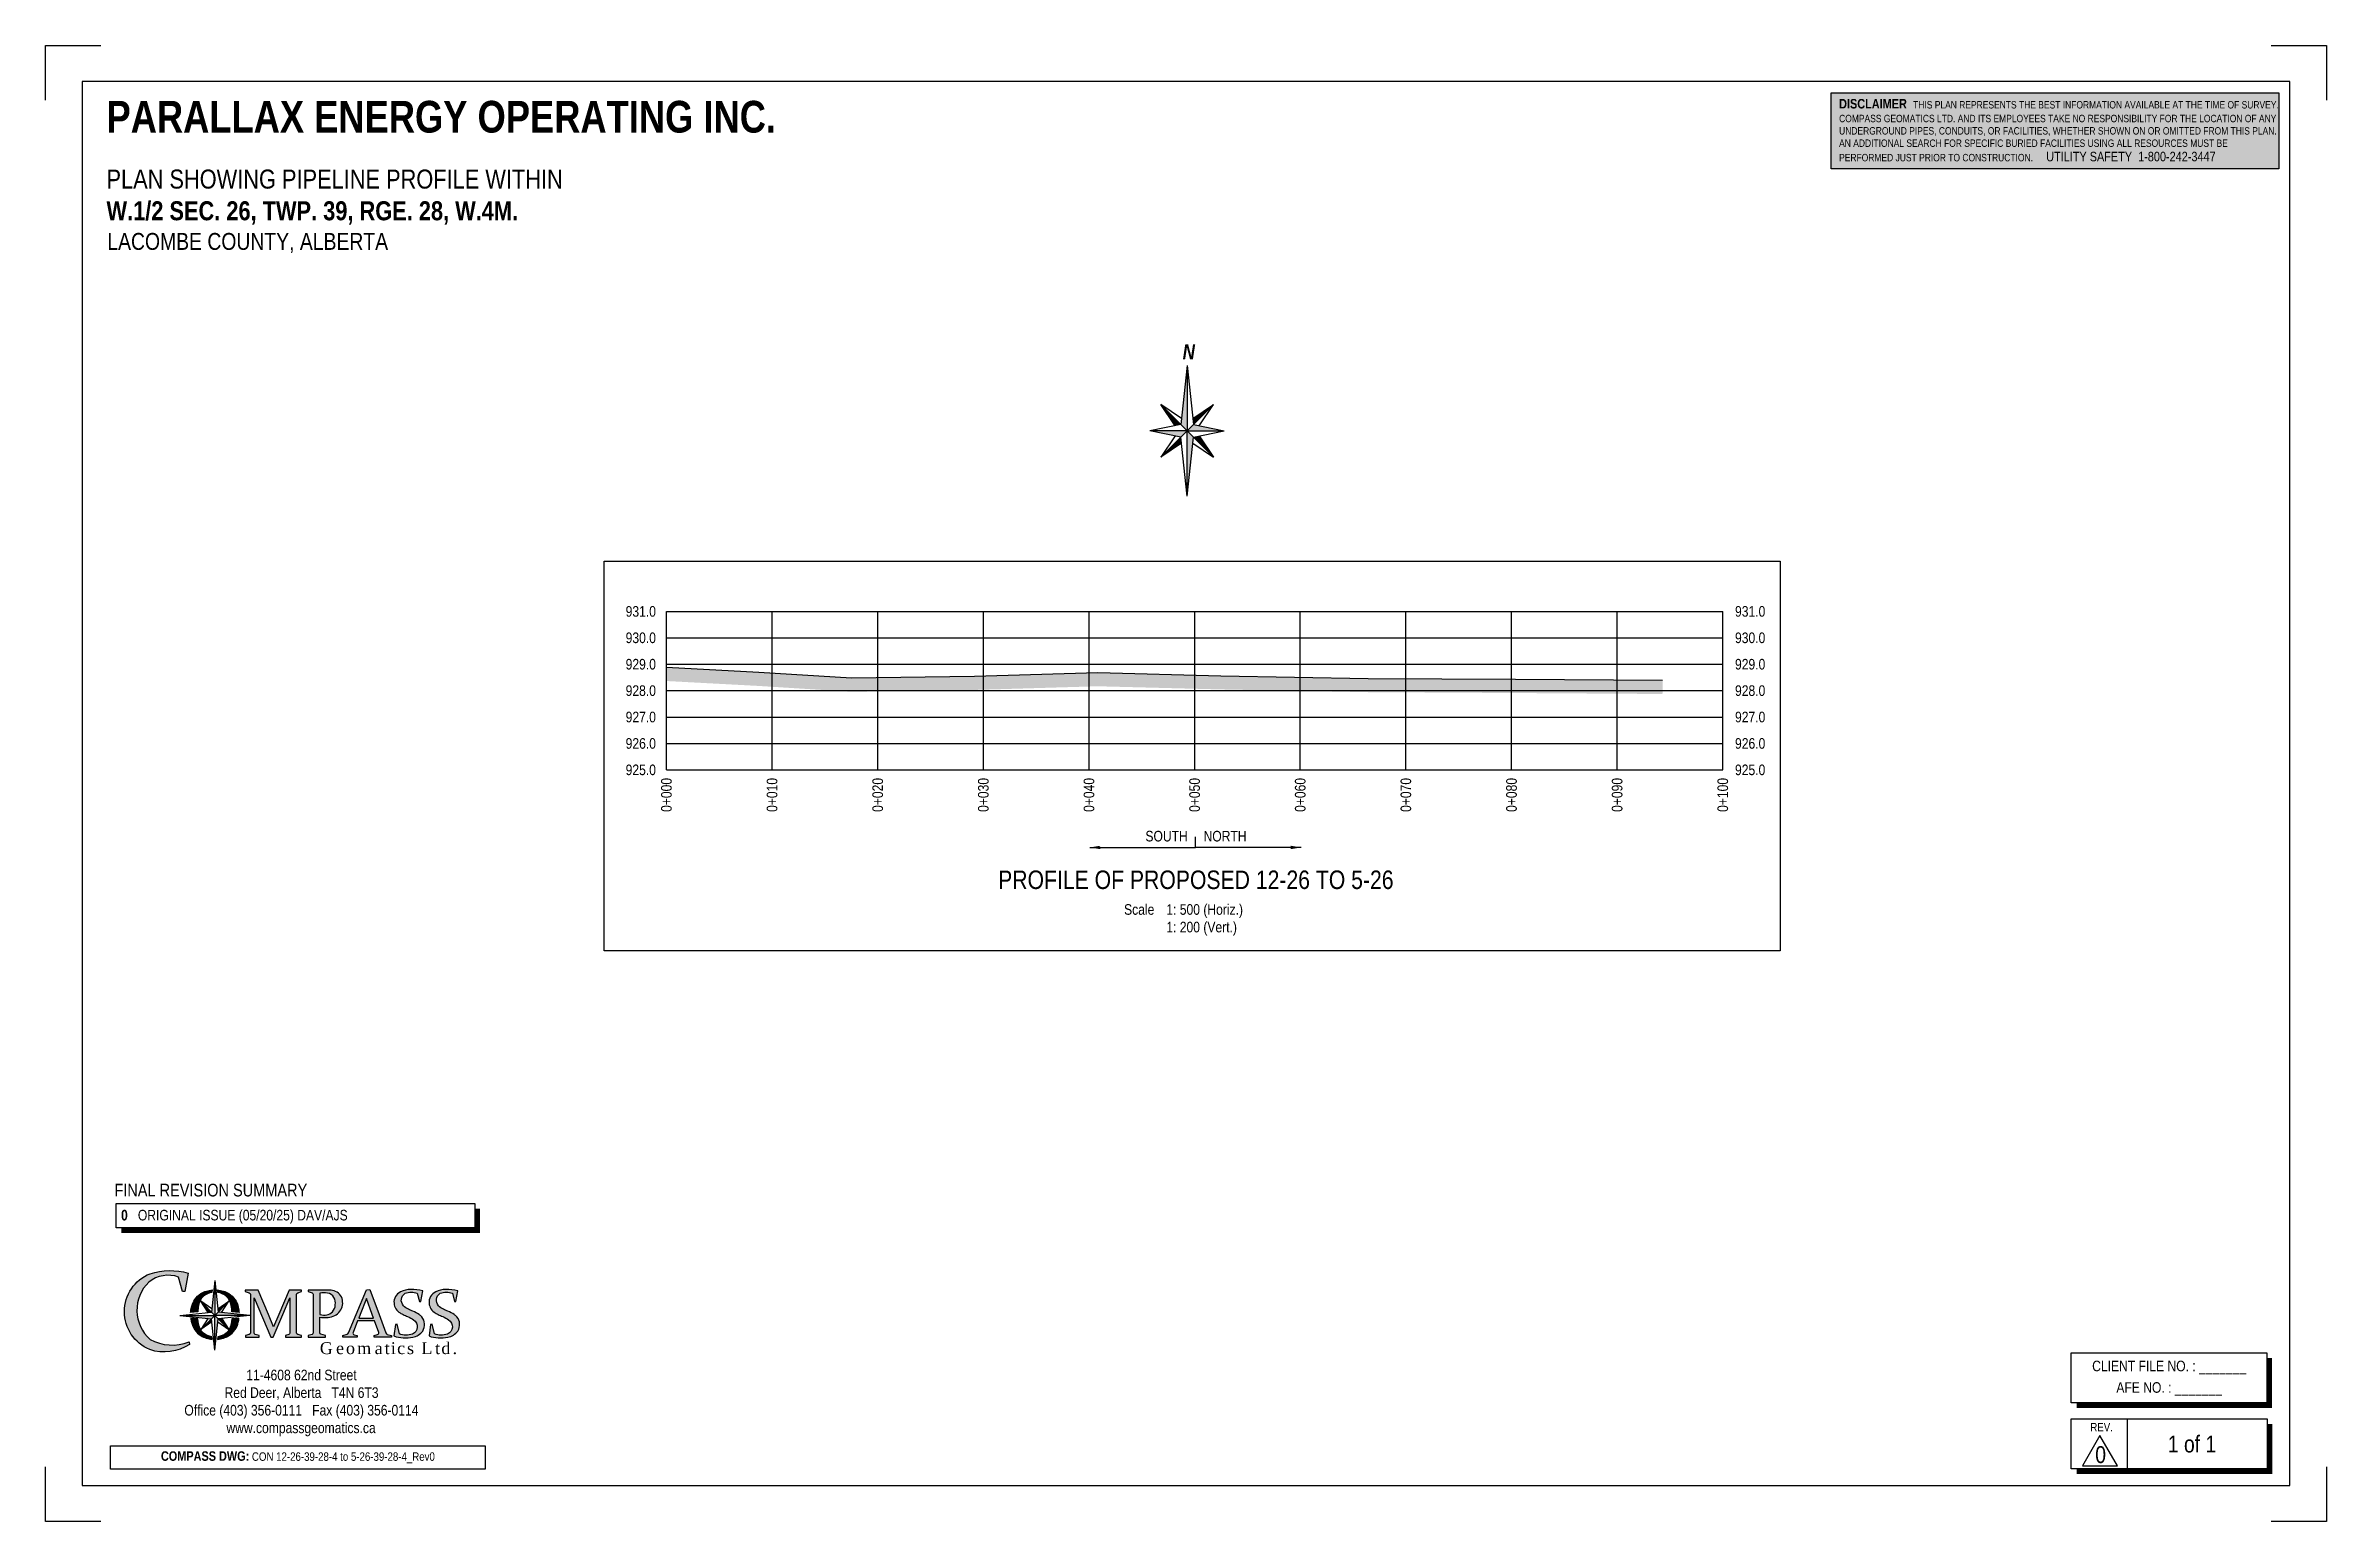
# Paper-space layout 'Profile' of a CAD drawing. Extents: x -2595 to -436, y 468 to 1865.
# The model-space entities are those that its viewports show. They can reach past a viewport. Long polylines and large blocks are cut down to what shows.
import ezdxf
from ezdxf.enums import TextEntityAlignment as Align

# ---------------------------------------------------------------- set-up
doc = ezdxf.new("R2010")
doc.units = 0
doc.header["$LTSCALE"] = 5
doc.linetypes.add('foc-TOPO', pattern=[1, 0.2, -0.8])
doc.layers.get('Defpoints').update_dxf_attribs({"color": 9})
for name, color, linetype in [('CG-BORDER', 2, 'Continuous'), ('CG-LOGO', 7, 'Continuous'), ('CG-NORTH', 7, 'Continuous'), ('CG-NOTES', 7, 'Continuous'), ('DETAIL-T', 7, 'Continuous'), ('L-DETAIL-T', 3, 'Continuous'), ('P-CROSSINGS-GRID', 8, 'Continuous'), ('P-CROSSINGS-GROUND', 48, 'foc-TOPO'), ('P-CROSSINGS-LINE', 3, 'Continuous'), ('S-1', 1, 'Continuous'), ('S-2', 2, 'Continuous'), ('S-T7', 7, 'Continuous')]:
    doc.layers.add(name, color=color, linetype=linetype)
doc.styles.add('140', font='ARIALN.TTF', dxfattribs={"height": 15})
doc.styles.add('80', font='ARIALN.TTF', dxfattribs={"height": 10})
doc.styles.add('80CG', font='ARIALN.TTF', dxfattribs={"height": 10})
doc.styles.add('80L', font='ARIALN.TTF', dxfattribs={"height": 10})
doc.dimstyles.new('Compass 5 000', dxfattribs={"dimscale": 5, "dimtxt": 9, "dimasz": 2, "dimexe": 0.2, "dimexo": 0.0625, "dimgap": 0.5, "dimtad": 0, "dimtih": 1, "dimtoh": 1, "dimzin": 0, "dimdsep": 46, "dimtxsty": '80CG', "dimcen": 0.1, "dimse1": 1, "dimse2": 1, "dimclrd": 256, "dimclrt": 256, "dimaunit": 1, "dimadec": 4, "dimazin": 0, "dimtfac": 0.06, "dimtofl": 0, "dimtmove": 0, "dimatfit": 1, "dimfxl": 0.2, "dimtolj": 1, "dimtzin": 0, "dimlwd": -1, "dimarcsym": 0})

# ---------------------------------------------------------------- blocks, each defined once
blk = doc.blocks.new('cg-north')
at = {"linetype": 'Continuous'}
for points in [[(-0.314496542834604, 62.00157715313548), (-6.198857254864378, 6.015624758766989), (-0.3144965428336945, 0.1312640467353958)], [(-25.20421929739177, 25.0209868012953), (-11.64726411257288, 4.921974192403467), (-6.198857254864378, 6.015624758766989)], [(24.57522621172393, 25.0209868012953), (4.962723075500889, 11.79218639931332), (5.569864169195625, 6.015624758766989)], [(-0.314496542834604, 0.1312640467369874), (-35.51388002604336, 0.1312640467369874), (-6.198857254864832, -5.753096665292787)], [(5.569864169195625, 6.015624758766989), (-0.314496542834604, 0.1312640467369874), (34.88488694036778, 0.1312640467369874)], [(5.569864169195625, -5.753096665293014), (-0.314496542834604, 0.1312640467369874), (-0.314496542834604, -61.7390490596631)], [(-5.591716161169641, -11.52965830583934), (-6.198857254864378, -5.753096665293014), (-25.20421929739268, -24.7584587078195)], [(11.01827102690186, -4.659446098930175), (5.569864169195625, -5.753096665293014), (24.57522621172393, -24.75845870782269)]]:
    blk.add_hatch(color=14, dxfattribs=at).paths.add_polyline_path(points)
at = {"color": 14, "linetype": 'Continuous'}
for p, q in [((-0.314496542834604, 62.00157715313548), (-6.198857254864378, 6.015624758766989)), ((-0.314496542834604, 62.00157715313548), (-0.314496542834604, 0.1312640467369874)), ((-0.314496542834604, 62.00157715313548), (5.569864169195625, 6.015624758766989)), ((-0.314496542834604, 0.1312640467369874), (-25.20421929739177, 25.0209868012953)), ((-11.64726411257288, 4.921974192403467), (-25.20421929739177, 25.0209868012953)), ((-5.591716161169641, 11.79218639931332), (-25.20421929739268, 25.02098680129689)), ((-0.314496542834604, 0.1312640467369874), (24.57522621172393, 25.0209868012953)), ((4.962723075500889, 11.79218639931332), (24.57522621172393, 25.0209868012953)), ((11.01827102690231, 4.921974192403922), (24.57522621172529, 25.0209868012953)), ((-6.198857254864378, 6.015624758766989), (-35.51388002603699, 0.1312640467369874)), ((-0.314496542834604, 0.1312640467369874), (-35.51388002603699, 0.1312640467369874)), ((-6.198857254864378, -5.753096665293014), (-35.5138800260379, 0.1312640467358506)), ((-0.314496542834604, 0.1312640467369874), (-25.20421929739268, -24.7584587078195)), ((-0.314496542834604, 0.1312640467369874), (24.57522621172211, -24.75845870782109)), ((-0.314496542834604, -61.73904905966151), (-0.314496542834604, 0.1312640467369874)), ((-0.314496542834604, 0.1312640467369874), (34.88488694036823, 0.1312640467369874)), ((5.569864169195625, 6.015624758766989), (34.88488694036823, 0.1312640467369874)), ((5.569864169195625, -5.753096665293014), (34.88488694036914, 0.1312640467358506)), ((-11.64726411257152, -4.659446098929947), (-25.20421929739405, -24.75845870782109)), ((-5.591716161169641, -11.52965830583934), (-25.20421929739268, -24.7584587078195)), ((-0.314496542834604, -61.73904905966151), (-6.198857254864378, -5.753096665293014)), ((-0.314496542834604, -61.73904905966151), (5.569864169195625, -5.753096665293014)), ((4.962723075500889, -11.52965830583934), (24.57522621172393, -24.75845870782269)), ((10.92792202759301, -4.525498199009006), (11.01827102690276, -4.659446098929947)), ((11.01827102690186, -4.659446098930175), (24.57522621172393, -24.75845870782269))]:
    blk.add_line(p, q, dxfattribs=at)
at = {"color": 14, "linetype": 'Continuous', "insert": (-10.16902498138961, 81.98152299675554), "char_height": 14, "width": 22.78182089386305, "attachment_point": 1, "style": '80CG'}
blk.add_mtext('\\pi5.63716;{\\fArial Narrow|b1|i1|c0|p34;N}', dxfattribs=at)
blk = doc.blocks.new('c_logo')
h = blk.add_hatch(color=256)
edge = h.paths.add_edge_path()
edge.add_arc((-141.8089468730341, -18.9137527942151), 62.9708570119018, 74.16606331242139, 107.5113401744521, ccw=False)
edge.add_line((-124.6273404999539, 41.66777273340642), (-127.7623322710215, 24.44524445400219))
edge.add_line((-127.7623322710214, 24.44524445400219), (-129.9305948524207, 24.25952652479239))
edge.add_line((-129.9305948524208, 24.25952652479282), (-133.7095658091392, 38.0026547924912))
edge.add_arc((-143.4949280717064, 10.54769984391072), 29.14666131546176, 70.38316173537258, 129.1598241253034)
edge.add_arc((-136.2077340152801, 6.598786887816459), 36.94546430244097, 134.0613010289029, 228.3205995268508)
edge.add_arc((-139.8395432490961, 16.82426458950146), 43.22716975444176, 241.0324741524257, 291.7343780988957)
edge.add_line((-123.8323415794838, -23.32990953583248), (-123.2532579984159, -25.71692193012922))
edge.add_arc((-147.2643032922891, 10.44430850187694), 43.40696813256002, 251.5178702026953, 303.5841475956417, ccw=False)
edge.add_arc((-146.142104267862, 5.152480626673252), 38.84072533910528, 112.1025592446124, 247.4698342886455, ccw=False)
h = blk.add_hatch(color=256)
edge = h.paths.add_edge_path()
edge.add_arc((-89.03258730196795, 1.761478918800776), 33.35754330323901, 166.6682479576001, 175.6600605426517, ccw=False)
edge.add_arc((-102.282851818293, 5.613525035215332), 19.58837538490235, 121.65313960918729, 168.6953159440978, ccw=False)
edge.add_arc((-99.63140272901852, 0.8843975218451305), 25.00642618681784, 95.07361844220702, 121.13826820860791, ccw=False)
edge.add_line((-101.8428626652736, 25.79284579922898), (-102.1014743410904, 23.33232006338946))
edge.add_arc((-99.88857556712072, 6.395869178267901), 17.0804065984382, 97.44403620958587, 127.0912041308551)
edge.add_arc((-98.65365477405885, 8.369213005512393), 16.39600299650218, 134.7147770179336, 171.0441872735511)
edge.add_arc((-73.7978188470762, 3.176543310063095), 41.77617592153, 169.3158574498322, 177.503436806794)
edge.add_line((-115.5343423360638, 4.996291006809486), (-122.2944820347567, 4.28577169348955))
at = {"linetype": 'Continuous'}
for points in [[(-99.39700652040665, 34.71345421383603), (-102.5353322334894, 4.854279603506199), (-99.39700652040626, 1.715953890422667)], [(-99.39700652040665, 1.71595389042352), (-132.3945068438201, 1.71595389042352), (-102.5353322334894, -1.422371822659158)], [(-112.6715253228368, 14.99047269285455), (-105.6161651084483, 4.530471020202356), (-102.5353322334894, 4.854279603506199)], [(-96.25868080732401, 4.854279603506199), (-99.39700652040665, 1.71595389042352), (-66.39950619699334, 1.71595389042352)], [(-96.25868080732401, -1.422371822659158), (-99.39700652040665, 1.71595389042352), (-99.39700652040665, -31.28154643298961)], [(-86.12248771797567, 14.99047269285455), (-96.58248939062828, 7.935112478464247), (-96.25868080732401, 4.854279603506199)], [(-102.2115236501855, -4.503204697617206), (-102.5353322334894, -1.422371822659158), (-112.6715253228377, -11.55856491200666)], [(-93.1778479323659, -1.098563239355314), (-96.25868080732442, -1.422371822659158), (-86.12248771797522, -11.55856491200921)]]:
    blk.add_hatch(color=14, dxfattribs=at).paths.add_polyline_path(points)
h = blk.add_hatch(color=256)
edge = h.paths.add_edge_path()
edge.add_arc((-99.09630943821298, 0.8843975218451305), 25.00642618681791, 58.86173179139212, 85.0802867408845, ccw=False)
edge.add_arc((-96.4448603489384, 5.613525035215332), 19.58837538490228, 11.304684055902214, 58.346860390812594, ccw=False)
edge.add_arc((-109.6951248652656, 1.76147891879907), 33.35754330324143, 4.327839473354686, 13.331752042401888, ccw=False)
edge.add_line((-76.43269778254148, 4.278747238641358), (-83.19306519072467, 4.989290485193009))
edge.add_arc((-124.9298933201556, 3.176543310064801), 41.77617592152969, 2.486952932341365, 10.68414255016545)
edge.add_arc((-100.074057393173, 8.369213005512393), 16.39600299650216, 8.955812726448892, 45.28522298206638)
edge.add_arc((-98.83913660011068, 6.395869178270459), 17.08040659843566, 52.90879586913996, 82.78327462733122)
edge.add_line((-96.69344742814769, 23.34096603680763), (-96.95176528245213, 25.79869624769216))
h = blk.add_hatch(color=256)
edge = h.paths.add_edge_path()
edge.add_line((-48.59432778723555, 2.465953890423691), (-58.3451783960329, 25.55588327584942))
edge.add_line((-58.3451783960329, 25.55588327584985), (-70.58449483210575, 25.55588327584985))
edge.add_line((-70.58449483210575, 25.55588327584985), (-70.58449483210575, 24.22734889456294))
edge.add_line((-70.58449483210575, 24.22734889456251), (-66.79581749715771, 23.04118853763398))
edge.add_arc((-67.24398675071483, 21.60970527885468), 1.499999999999768, -1.6427748050773516e-11, 72.615688045343, ccw=False)
edge.add_line((-65.7439867507149, 21.60970527885468), (-65.7439867507149, 2.465953890424117))
edge.add_line((-65.7439867507149, 2.465953890423691), (-65.7439867507149, -14.89141098138461))
edge.add_arc((-67.24398675071483, -14.89141098138418), 1.499999999999914, -73.4239949790367, 0, ccw=False)
edge.add_line((-66.81605624303097, -16.32907418276147), (-70.46272702796341, -17.41453124868471))
edge.add_line((-70.46272702796341, -17.41453124868428), (-70.46272702796341, -18.8858520004284))
edge.add_line((-70.46272702796341, -18.88585200042882), (-57.59664376603154, -18.88585200042882))
edge.add_line((-57.59664376603154, -18.88585200042882), (-57.59664376603154, -17.50490818183223))
edge.add_line((-57.59664376603154, -17.50490818183181), (-61.07786582783007, -16.40491532212564))
edge.add_arc((-60.62592236233695, -14.97461916258487), 1.500000000000069, 180, 252.4645608912655, ccw=False)
edge.add_line((-62.12592236233684, -14.97461916258487), (-62.12592236233684, 2.465953890423693))
edge.add_line((-62.12592236233684, 2.465953890423691), (-62.12592236233684, 18.40336857929315))
edge.add_line((-62.12592236233684, 18.40336857929315), (-46.37872742198021, -18.88585200042882))
edge.add_line((-46.37872742198021, -18.88585200042882), (-44.060751084324, -18.88585200042882))
edge.add_line((-44.060751084324, -18.88585200042882), (-35.02860911452456, 2.465953890423691))
edge.add_line((-35.02860911452456, 2.465953890423691), (-28.32454957899327, 18.31421871642035))
edge.add_line((-28.32454957899324, 18.31421871642078), (-28.32454957899324, 2.465953890424117))
edge.add_line((-28.32454957899324, 2.465953890423691), (-28.32454957899324, -15.00522111560727))
edge.add_arc((-29.82454957899319, -15.00522111560684), 1.499999999999914, -73.4239949790367, 0, ccw=False)
edge.add_line((-29.39661907130938, -16.44288431698413), (-32.66093655593278, -17.41453124868471))
edge.add_line((-32.66093655593278, -17.41453124868428), (-32.66093655593278, -18.8858520004284))
edge.add_line((-32.66093655593278, -18.88585200042882), (-17.25283311256658, -18.88585200042882))
edge.add_line((-17.25283311256658, -18.88585200042882), (-17.25283311256615, -17.50490818183266))
edge.add_line((-17.25283311256612, -17.50490818183266), (-21.00098821903495, -16.32057010141153))
edge.add_arc((-20.54904475354147, -14.89027394187076), 1.499999999999791, 179.9999999999837, 252.4645608912451, ccw=False)
edge.add_line((-22.04904475354135, -14.8902739418699), (-22.04904475354135, 2.465953890424117))
edge.add_line((-22.04904475354135, 2.465953890423691), (-22.04904475354135, 21.67159829839704))
edge.add_arc((-20.54904475354147, 21.67159829839704), 1.499999999999914, 107.38431195463659, 180, ccw=False)
edge.add_line((-20.99721400709808, 23.10308155717678), (-17.40622721117629, 24.22734889456208))
edge.add_line((-17.40622721117631, 24.22734889456251), (-17.40622721117631, 25.55588327584985))
edge.add_line((-17.40622721117631, 25.55588327584985), (-29.0744749244385, 25.55588327584985))
edge.add_line((-29.0744749244385, 25.55588327584985), (-38.84186983931795, 2.465953890424117))
edge.add_line((-38.84186983931795, 2.465953890423691), (-43.72223206513979, -9.071126380371908))
edge.add_line((-43.72223206513979, -9.07112638037148), (-48.59432778723555, 2.465953890424116))
h = blk.add_hatch(color=256)
h.paths.add_polyline_path([(7.558605911599328, 25.55588327580295), (-11.0900939240538, 25.55588327584985), (-11.0900939240538, 24.23823740247542), (-7.331067049742272, 23.04512976490088, -0.3268053015718586), (-6.284854817625614, 21.61541767440156), (-6.284854817625614, -14.87691821425102, -0.3318029921495306), (-7.356924309941746, -16.31458141562831), (-11.0522845844514, -17.41453124868428), (-11.0522845844514, -18.88585200042882), (5.268716431381562, -18.88585200042882), (5.268716431381562, -17.50490818183181), (1.048056534506827, -16.17126853822554, -0.3271622047264688), (0, -14.74097237868392), (0, 0, 0.1356933777422112), (12.60967397599177, 0.96595389042335, 0.5183064180288013), (18.75064309159302, 21.82977656885754, 0.2017979932081777)])
h.paths.add_polyline_path([(-2.9559e-12, 22.87025782613199, -0.0590895165284061), (7.310833558562876, 22.83251037596159, -0.2364589739569613), (13.29942082717241, 18.67631952347039, -0.297964476037825), (11.93665314891905, 5.05088252759009, -0.2699589374071311), (0.5050838495090489, 2.465953890423691, -0.0114553398463553), (0, 2.637759163995383)], flags=16)
h = blk.add_hatch(color=256)
h.paths.add_polyline_path([(47.38917094694261, 26.0747598103805), (44.09159214972521, 25.78730539760245), (34.3912354473689, 2.465953890423691), (27.14499143913247, -14.95528213296978, -0.2255406639426936), (25.70943089207037, -16.2476731878462), (21.78928763241675, -17.41453124868428), (21.78928763241675, -18.88585200042882), (34.65537089434906, -18.88585200042882), (35.29094081245194, -18.88585200042882), (35.29094081245194, -17.50490818183181), (32.38417490251368, -16.58643136851424, -0.4344595725520308), (31.44017973504208, -14.60717680162503), (35.78369310047083, -3.562117597796826), (51.75874954248133, -3.562117597796826), (55.68821559868059, -14.51736951929149, -0.4304407640583161), (54.70422347154215, -16.46146580931571), (51.50233184175465, -17.41453124868428), (51.50233184175465, -18.88585200042882), (67.82260334315129, -18.88585200042882), (67.82260334315129, -17.50490818183181), (63.85597222351737, -16.2515362821864, -0.2322908187213714), (62.42167012279868, -14.88135850157476), (56.05452719070274, 2.465953890423691)])
h.paths.add_polyline_path([(44.13845153114311, 17.6830804105603), (49.59658088884783, 2.465953890423691), (50.8649298477626, -1.070170908860745), (36.76366102545717, -1.070170908860745), (38.15425613627315, 2.465953890423691)], flags=16)
h = blk.add_hatch(color=256)
edge = h.paths.add_edge_path()
edge.add_arc((103.2767795989069, 50.79210388957449), 54.14188244395035, 243.1997032005055, 248.1344618700525)
edge.add_arc((69.87811550702122, -30.22056499854552), 33.49157174677647, 55.76473136307402, 66.723874593412, ccw=False)
edge.add_arc((84.54215770040594, -9.000821173706015), 7.700827927235223, -65.64780493678592, 57.14280774353489, ccw=False)
edge.add_arc((81.8276175667383, 0.6693944768710481), 17.69491736939631, 248.3428280516119, 289.44247052672847, ccw=False)
edge.add_line((75.29727051062581, -15.77641556813688), (73.08045851975169, -6.701136834603716))
edge.add_line((73.08045851975169, -6.701136834604143), (71.65025677699634, -6.879784547923008))
edge.add_line((71.65025677699634, -6.879784547923008), (70.14854328950821, -17.81299376212899))
edge.add_arc((81.23663443062458, 14.19038004987953), 33.86977561934618, 250.8905218201523, 281.4155414774213)
edge.add_arc((84.63175870726917, -3.128665093898064), 16.22167760136036, 281.7683286632087, 321.9947523172481)
edge.add_arc((87.27099664244282, -6.993338573668098), 11.84788654995973, 328.8789264098236, 398.3500034312464)
edge.add_arc((79.65961411014338, -17.5851383581255), 24.65074191265206, 46.70964202867931, 54.43017768423636)
edge.add_arc((79.65961411019282, -17.58513835807008), 24.65074191257824, 54.4301776842549, 70.30909194098133)
edge.add_arc((139.3547082119348, 119.5594075825985), 124.9883619642713, 243.6165751633001, 245.7228211776466, ccw=False)
edge.add_arc((89.49043782709612, 20.56901031969033), 14.16668255559051, 223.2297265209252, 246.37375808542248, ccw=False)
edge.add_arc((84.70702603746294, 16.09491403024122), 7.617021026083272, 121.27226692783799, 223.3530360130308, ccw=False)
edge.add_arc((86.60919235381033, 7.459770820680375), 16.23825572627472, 69.6826362373834, 111.1396533806963, ccw=False)
edge.add_line((92.24743735401137, 22.6877431856937), (94.27447698024298, 14.72671322018698))
edge.add_line((94.27447698024298, 14.72671322018698), (95.64154966584387, 14.9151403681094))
edge.add_line((95.64154966584387, 14.9151403681094), (97.57430694742015, 24.94886394015168))
edge.add_arc((87.24880380100772, -14.39743155427862), 40.67858139563823, 75.2956461111515, 91.68432224983955)
edge.add_arc((85.9634589457956, 5.555505087902191), 20.70826340517532, 89.7518440063165, 117.2210048192214)
edge.add_arc((80.52369494034383, 14.40760681878544), 10.3782342852511, 112.8656776775466, 186.9967471490949)
edge.add_arc((81.92974400426624, 14.16931069093635), 11.75186255713215, 185.0081504046308, 240.0685385104642)
edge.add_arc((103.2767795991806, 50.79210389017475), 54.14188244460953, 239.8289642661028, 243.1997032005333)
h = blk.add_hatch(color=256)
edge = h.paths.add_edge_path()
edge.add_arc((136.4648169051394, 50.79210389035894), 54.14188244481046, 243.1997032005447, 248.1344618700134)
edge.add_arc((103.0661528128989, -30.22056499854552), 33.49157174677647, 55.76473136307402, 66.723874593412, ccw=False)
edge.add_arc((117.7301950062845, -9.000821173706868), 7.700827927235477, -65.64780493677767, 57.1428077435437, ccw=False)
edge.add_arc((115.0156548726169, 0.6693944768736059), 17.69491736939901, 248.3428280516124, 289.4424705267283, ccw=False)
edge.add_line((108.4853078165035, -15.77641556813688), (106.2684958256294, -6.701136834603716))
edge.add_line((106.2684958256294, -6.701136834604143), (104.8382940828741, -6.879784547923008))
edge.add_line((104.8382940828741, -6.879784547923008), (103.3365805953876, -17.81299376212899))
edge.add_arc((114.4246717365031, 14.19038004987612), 33.86977561934268, 250.8905218201519, 281.4155414774211)
edge.add_arc((117.8197960131477, -3.128665093895506), 16.22167760136268, 281.7683286632039, 321.9947523172428)
edge.add_arc((120.4590339483205, -6.993338573668949), 11.84788654996053, 328.8789264098331, 398.3500034312512)
edge.add_arc((112.8476514163681, -17.58513835770344), 24.65074191210689, 46.70964202859376, 54.43017768432181)
edge.add_arc((112.8476514160714, -17.58513835806411), 24.65074191257289, 54.43017768424846, 70.3090919409748)
edge.add_arc((172.5427455178142, 119.5594075825985), 124.9883619642713, 243.6165751633001, 245.7228211776466, ccw=False)
edge.add_arc((122.6784751329755, 20.56901031969033), 14.16668255559051, 223.2297265209252, 246.37375808542248, ccw=False)
edge.add_arc((117.8950633433423, 16.09491403024122), 7.617021026083272, 121.27226692783799, 223.3530360130308, ccw=False)
edge.add_arc((119.7972296596889, 7.459770820682081), 16.23825572627243, 69.68263623738358, 111.13965338069619, ccw=False)
edge.add_line((125.4354746598891, 22.6877431856937), (127.4625142861224, 14.72671322018698))
edge.add_line((127.4625142861224, 14.72671322018698), (128.8295869717233, 14.9151403681094))
edge.add_line((128.8295869717233, 14.9151403681094), (130.7623442532996, 24.94886394015168))
edge.add_arc((120.4368411068872, -14.39743155427862), 40.67858139563823, 75.2956461111515, 91.68432224983955)
edge.add_arc((119.1514962516742, 5.555505087898779), 20.70826340517873, 89.75184400631422, 117.2210048192192)
edge.add_arc((113.7117322462215, 14.40760681878544), 10.3782342852511, 112.8656776775466, 186.9967471490949)
edge.add_arc((115.117781310144, 14.16931069093635), 11.75186255713215, 185.0081504046308, 240.0685385104642)
edge.add_arc((136.4648169050584, 50.79210389017475), 54.14188244460953, 239.8289642661028, 243.1997032005333)
h = blk.add_hatch(color=256)
edge = h.paths.add_edge_path()
edge.add_arc((-89.03258730196625, 3.033451240814599), 33.35754330324121, 186.7163847331005, 193.3317520424035)
edge.add_arc((-102.282851818293, -0.818594875602514), 19.58837538490235, 191.3046840559022, 238.3468603908127)
edge.add_arc((-99.63140272901852, 3.910532637767687), 25.00642618681748, 238.8617317913916, 264.5935532892519)
edge.add_line((-101.9875164489492, -20.98464920080318), (-102.2467961657503, -18.51776747957444))
edge.add_arc((-99.88857556712117, -1.600939018655935), 17.08040659843774, 232.9087958691452, 262.0640601260245, ccw=False)
edge.add_arc((-98.65365477405885, -3.574282845900426), 16.39600299650218, 188.9558127264489, 225.2852229820664, ccw=False)
edge.add_arc((-73.7978188470762, 1.618386849547164), 41.77617592152969, 184.3813010995072, 190.6841425501655, ccw=False)
edge.add_line((-115.4519137933353, -1.573046814910128), (-122.1612059543069, -0.8678717931569224))
h = blk.add_hatch(color=256)
edge = h.paths.add_edge_path()
edge.add_arc((-124.9298933201556, 1.618386849547164), 41.77617592152969, 349.31585744983454, 355.62836183744616, ccw=False)
edge.add_arc((-100.074057393173, -3.574282845900426), 16.39600299650216, 314.7147770179336, 351.0441872735511, ccw=False)
edge.add_arc((-98.83913660011031, -1.600939018657641), 17.08040659843609, 277.7081575009974, 307.0912041308572, ccw=False)
edge.add_line((-96.54818819791672, -18.52700899920506), (-96.8071530843663, -20.99089530972989))
edge.add_arc((-99.09630943821298, 3.910532637767687), 25.00642618681787, 275.252365049833, 301.1382682086079)
edge.add_arc((-96.4448603489384, -0.818594875602514), 19.58837538490228, 301.6531396091874, 348.6953159440978)
edge.add_arc((-109.6951248652635, 3.033451240812894), 33.35754330323906, 346.6682479575994, 353.2958180056096)
edge.add_line((-76.56567606842867, -0.8608160388388341), (-83.27526073078387, -1.566021803725732))
at = {"color": 14, "linetype": 'Continuous'}
for p, q in [((-99.39700652040665, 34.71345421383603), (-102.5353322334894, 4.854279603506199)), ((-99.39700652040665, 34.71345421383603), (-99.39700652040665, 1.71595389042352)), ((-99.39700652040665, 34.71345421383603), (-96.25868080732401, 4.854279603506199)), ((-132.3945068438191, 1.71595389042352), (-102.5353322334894, 4.854279603506199)), ((-132.3945068438191, 1.71595389042352), (-102.5353322334894, -1.422371822659158)), ((-132.3945068438191, 1.71595389042352), (-99.39700652040665, 1.71595389042352)), ((-99.39700652040665, 1.71595389042352), (-112.6715253228373, 14.99047269285455)), ((-105.6161651084483, 4.530471020202356), (-112.6715253228373, 14.99047269285455)), ((-102.2115236501855, 7.935112478464247), (-112.6715253228377, 14.9904726928554)), ((-99.39700652040665, 1.71595389042352), (-112.6715253228377, -11.55856491200666)), ((-99.39700652040665, 1.71595389042352), (-86.12248771797567, 14.99047269285455)), ((-66.39950619699414, 1.71595389042352), (-99.39700652040665, 1.71595389042352)), ((-99.39700652040665, 1.71595389042352), (-86.12248771797647, -11.55856491200751)), ((-99.39700652040665, -31.28154643298876), (-99.39700652040665, 1.71595389042352)), ((-96.58248939062788, 7.9351124784651), (-86.12248771797567, 14.99047269285455)), ((-66.39950619699414, 1.71595389042352), (-96.25868080732401, 4.854279603506199)), ((-66.39950619699414, 1.71595389042352), (-96.25868080732401, -1.422371822659158)), ((-93.1778479323659, 4.530471020202356), (-86.12248771797476, 14.99047269285455)), ((-105.6161651084474, -1.098563239355314), (-112.6715253228385, -11.55856491200751)), ((-102.2115236501855, -4.503204697617206), (-112.6715253228377, -11.55856491200666)), ((-99.39700652040665, -31.28154643298876), (-102.5353322334894, -1.422371822659158)), ((-99.39700652040665, -31.28154643298876), (-96.25868080732401, -1.422371822659158)), ((-96.58248939062788, -4.503204697617206), (-86.12248771797567, -11.55856491200751)), ((-93.1778479323659, -1.098563239355314), (-86.12248771797647, -11.55856491200751))]:
    blk.add_line(p, q, dxfattribs=at)
at = {"flags": 128}
for points in [[(-160.7565349658962, 41.13887194672827, -0.1465316635519426), (-124.6273404999539, 41.66777273340642), (-127.7623322710214, 24.44524445400219), (-129.9305948524208, 24.25952652479282), (-133.7095658091392, 38.00265479249077, 0.262236253853619), (-161.9006295055909, 33.14765605105777, 0.4361583459313366), (-160.7750591626988, -20.99494188565586, 0.2249100134713672), (-123.8323415794838, -23.32990953583248), (-123.2532579984159, -25.71692193012945, -0.2311728149990325), (-161.0246969773236, -30.72383996382365, -0.6704991385389805)], [(-122.2944820347567, 4.28577169348955, -0.0392543275727502), (-121.4911860069197, 9.453362000228651, -0.2081922973132762), (-112.562353736617, 22.28794528093999, -0.1142213671876321), (-101.8428626652736, 25.79284579922898), (-102.1014743410904, 23.33232006338903, 0.1300866098046953), (-110.1895217705453, 20.02050850861821, 0.159858156381974), (-114.8497690352205, 10.92162306283199, 0.0357402605347716), (-115.5343423360638, 4.996291006809486)], [(-96.95176528245213, 25.79869624769259, -0.114901718755816), (-86.16535843061442, 22.28794528093999, -0.2081922973132762), (-77.2365261603117, 9.453362000228651, -0.0393072051761171), (-76.43269778254148, 4.278747238641358), (-83.19306519072467, 4.989290485193009, 0.0357822468346067), (-83.87794313201141, 10.92162306283199, 0.159858156381974), (-88.53819039668663, 20.02050850861821, 0.1310953551998746), (-96.69344742814769, 23.34096603680763)], [(-48.59432778723555, 2.465953890423691), (-58.3451783960329, 25.55588327584985), (-70.58449483210575, 25.55588327584985), (-70.58449483210575, 24.22734889456251), (-66.79581749715777, 23.04118853763441, -0.3278923596880715), (-65.7439867507149, 21.60970527885468), (-65.7439867507149, 2.465953890423691), (-65.7439867507149, -14.89141098138418, -0.3318029921495235), (-66.81605624303097, -16.32907418276147), (-70.46272702796341, -17.41453124868428), (-70.46272702796341, -18.88585200042882), (-57.59664376603154, -18.88585200042882), (-57.59664376603154, -17.50490818183181), (-61.07786582783001, -16.40491532212564, -0.3271622047264857), (-62.12592236233684, -14.97461916258487), (-62.12592236233684, 2.465953890423691), (-62.12592236233684, 18.40336857929315), (-46.37872742198021, -18.88585200042882), (-44.060751084324, -18.88585200042882), (-35.02860911452456, 2.465953890423691), (-28.32454957899324, 18.31421871642078), (-28.32454957899324, 2.465953890423691), (-28.32454957899324, -15.00522111560684, -0.3318029921495267), (-29.39661907130938, -16.44288431698413), (-32.66093655593278, -17.41453124868428), (-32.66093655593278, -18.88585200042882), (-17.25283311256658, -18.88585200042882), (-17.25283311256612, -17.50490818183266), (-21.00098821903498, -16.32057010141153, -0.3271622047264687), (-22.04904475354135, -14.8902739418699), (-22.04904475354135, 2.465953890423691), (-22.04904475354135, 21.67159829839704, -0.3278923596880931), (-20.99721400709808, 23.10308155717678), (-17.40622721117631, 24.22734889456251), (-17.40622721117631, 25.55588327584985), (-29.0744749244385, 25.55588327584985), (-38.84186983931795, 2.465953890423691), (-43.72223206513979, -9.07112638037148)], [(78.86517045829282, 2.465953890423691, 0.0215352748419046), (83.1127374543313, 0.5451652866474888, -0.0478547634156371), (88.72021869835623, -2.531929687347087, -0.5937011507081261), (87.7175513872628, -16.0164911843583, -0.1812784818539605), (75.29727051062581, -15.77641556813688), (73.08045851975169, -6.701136834604143), (71.65025677699634, -6.879784547923008), (70.14854328950821, -17.81299376212899, 0.1339837407111155), (87.94024987521584, -19.00936754668947, 0.1773458349477705), (97.41370033663358, -13.11689778972578, 0.3127633352499202), (96.56252602891176, 0.357844825017537, 0.0336999406326081), (93.99881828904928, 2.465953890423691, 0.0693959118469853), (87.96557948390944, 5.624127378940215, -0.0091904906973563), (83.8128749915852, 7.589789430911651, -0.1013295738839718), (79.16840352671204, 10.86589213363396, -0.4774082049766599), (80.75298880032437, 22.6052595540304, -0.1828895226108778), (92.24743735401137, 22.6877431856937), (94.27447698024298, 14.72671322018698), (95.64154966584387, 14.9151403681094), (97.57430694742015, 24.94886394015168, 0.0716312279287952), (86.0531490357106, 26.26357426264406, 0.1204340827751572), (76.49100310935968, 23.97030222729256, 0.335231366074417), (70.2227466504961, 13.14340303400826, 0.2449777313078915), (76.06599137727233, 3.984877535814348, 0.0147086837386544)], [(112.0532077641705, 2.465953890423691, 0.0215352748415622), (116.300774760209, 0.5451652866474888, -0.0478547634156371), (121.908256004234, -2.531929687347087, -0.5937011507081261), (120.9055886931422, -16.0164911843583, -0.1812784818539605), (108.4853078165035, -15.77641556813688), (106.2684958256294, -6.701136834604143), (104.8382940828741, -6.879784547923008), (103.3365805953876, -17.81299376212899, 0.1339837407111155), (121.1282871810936, -19.00936754668947, 0.1773458349477705), (130.601737642513, -13.11689778972578, 0.3127633352499202), (129.7505633347895, 0.357844825017537, 0.0336999406333551), (127.186855594927, 2.465953890423691, 0.0693959118469853), (121.1536167897889, 5.624127378940215, -0.0091904906973563), (117.0009122974646, 7.589789430911651, -0.1013295738839718), (112.3564408325915, 10.86589213363396, -0.4774082049766599), (113.9410261062038, 22.6052595540304, -0.1828895226108778), (125.4354746598891, 22.6877431856937), (127.4625142861224, 14.72671322018698), (128.8295869717233, 14.9151403681094), (130.7623442532996, 24.94886394015168, 0.0716312279287952), (119.24118634159, 26.26357426264406, 0.1204340827751572), (109.6790404152374, 23.97030222729256, 0.335231366074417), (103.4107839563738, 13.14340303400826, 0.2449777313078915), (109.25402868315, 3.984877535814348, 0.0147086837386544)], [(-122.1612059543069, -0.867871793156496, 0.0288730045137184), (-121.4911860069197, -4.658431840615833, 0.2081922973132762), (-112.562353736617, -17.49301512132717, 0.1127504262219082), (-101.9875164489492, -20.98464920080318), (-102.2467961657503, -18.51776747957444, -0.127904559662518), (-110.1895217705453, -15.22557834900539, -0.159858156381974), (-114.8497690352205, -6.126692903219179, -0.0275082692849269), (-115.4519137933353, -1.573046814910128)], [(-83.27526073078387, -1.566021803725732, -0.0275504637547838), (-83.87794313201141, -6.126692903219179, -0.159858156381974), (-88.53819039668663, -15.22557834900539, -0.1289148361092237), (-96.54818819791672, -18.52700899920506), (-96.8071530843663, -20.99089530972947, 0.1134313328372924), (-86.16535843061442, -17.49301512132717, 0.2081922973132762), (-77.2365261603117, -4.658431840615833, 0.028926293475034), (-76.56567606842867, -0.8608160388388341)]]:
    blk.add_lwpolyline(points, format="xyb", close=True, dxfattribs=at)
for points in [[(-11.05228458445094, -18.88585200042882), (5.268716431381562, -18.88585200042882), (5.268716431381562, -17.50490818183181), (1.048056534506827, -16.17126853822554, -0.3271622047264687), (0, -14.74097237868392), (0, 0, 0.1356933777422112), (12.60967397599177, 0.96595389042335, 0.5183064180288013), (18.75064309159302, 21.82977656885754, 0.2017979932081777), (7.558605911599328, 25.55588327580295), (-11.0900939240538, 25.55588327584985), (-11.0900939240538, 24.23823740247542), (-7.331067049742272, 23.04512976490088, -0.3268053015718586), (-6.284854817625614, 21.61541767440156), (-6.284854817625614, -14.87691821425102, -0.3318029921495306), (-7.356924309941746, -16.31458141562831), (-11.0522845844514, -17.41453124868428), (-11.0522845844514, -18.88585200042882), (1.813798677480519, -18.88585200042882)], [(0.5050838495090489, 2.465953890423691, 0.2699589374070768), (11.93665314891734, 5.050882527588385, 0.2979644760379353), (13.2994208271707, 18.67631952347295, 0.2364589739566874), (7.310833558567992, 22.83251037596074, 0.0590895165284477), (-2.9559e-12, 22.87025782613199), (0, 2.637759163995383, 0.0114553398463553), (0.5050838495090489, 2.465953890423691, 0.0114553398463553)], [(34.65537089434906, -18.88585200042882), (21.78928763241675, -18.88585200042882), (21.78928763241675, -17.41453124868428), (25.70943089207037, -16.2476731878462, 0.2255406639426937), (27.14499143913247, -14.95528213296978), (34.3912354473689, 2.465953890423691), (44.09159214972521, 25.78730539760245), (47.38917094694261, 26.0747598103805), (56.05452719070274, 2.465953890423691), (62.42167012279868, -14.88135850157476, 0.2322908187213713), (63.85597222351737, -16.2515362821864), (67.82260334315129, -17.50490818183181), (67.82260334315129, -18.88585200042882), (51.50233184175465, -18.88585200042882), (51.50233184175465, -17.41453124868428), (54.70422347154215, -16.46146580931571, 0.4304407640583159), (55.68821559868059, -14.51736951929149), (51.75874954248133, -3.562117597796826), (35.78369310047083, -3.562117597796826), (31.44017973504208, -14.60717680162503, 0.4344595725520306), (32.38417490251368, -16.58643136851424), (35.29094081245194, -17.50490818183181), (35.29094081245194, -18.88585200042882), (21.78928763241675, -18.88585200042882)]]:
    blk.add_lwpolyline(points, format="xyb", dxfattribs=at)
blk.add_lwpolyline([(50.8649298477626, -1.070170908860745), (49.59658088884783, 2.465953890423691), (44.13845153114311, 17.6830804105603), (38.15425613627315, 2.465953890423691), (36.76366102545717, -1.070170908860745)], close=True, dxfattribs=at)
at = {"insert": (-0.0031017396150617, -23.72022075553758), "char_height": 11.25, "width": 132.4162787179055, "attachment_point": 1, "style": '80CG'}
blk.add_mtext('{\\fBook Antiqua|b0|i0|c0|p18;\\T1.25;Geomatics Ltd.}', dxfattribs=at)
blk = doc.blocks.new('FileNumbers')
at = {"layer": 'CG-NOTES', "flags": 128}
blk.add_lwpolyline([(0, -47.38554950460911), (0, 0), (185.1235105252384, 0), (185.1235105252384, -47.38554950460911)], close=True, dxfattribs=at)
at = {"layer": 'CG-NOTES', "const_width": 5, "flags": 128}
blk.add_lwpolyline([(187.6235105252384, -5), (187.6235105252384, -49.88554950460912), (5, -49.88554950460912)], dxfattribs=at)
at = {"layer": 'CG-NOTES', "char_height": 10, "attachment_point": 5, "style": '80'}
for s, width, insert in [('CLIENT FILE NO. : _______', 184.7761450074072, (92.66166874186683, -13.94349711527729)), ('AFE NO. : _______', 184.8655226987527, (92.66166874186683, -34.29014700782455))]:
    blk.add_mtext_dynamic_manual_height_columns(s, width=width, gutter_width=45, heights=[0], dxfattribs=dict(at, insert=insert))
blk = doc.blocks.new('DISCLAIMER2021')
at = {"layer": 'CG-NOTES'}
h = blk.add_hatch(color=254, dxfattribs=at)
h.dxf.hatch_style = 1
h.paths.add_polyline_path([(0, 0), (423.6208896387816, 0), (423.6208896387816, -71.99317215317205), (0, -71.99317215317205)])
blk.add_lwpolyline([(0, 0), (423.6208896387816, 0), (423.6208896387816, -71.99317215317205), (0, -71.99317215317205)], close=True, dxfattribs=at)
at = {"layer": 'CG-NOTES', "insert": (7.371544145675216, -5.717147100484681), "char_height": 7, "attachment_point": 1, "style": '80L'}
blk.add_mtext_dynamic_manual_height_columns('{\\fArial Narrow|b1|i0|c0|p34;\\H1.2857x;\\C7;DISCLAIMER\\fArial Narrow|b0|i0|c0|p34;\\H0.43212x;\\C256;    \\H1.7999x;\\C0;THIS PLAN REPRESENTS THE BEST INFORMATION AVAILABLE AT THE TIME OF SURVEY. COMPASS GEOMATICS LTD. AND ITS EMPLOYEES TAKE NO RESPONSIBILITY FOR THE LOCATION OF ANY UNDERGROUND PIPES, CONDUITS, OR FACILITIES, WHETHER SHOWN ON OR OMITTED FROM THIS PLAN. AN ADDITIONAL SEARCH FOR SPECIFIC BURIED FACILITIES USING ALL RESOURCES MUST BE PERFORMED JUST PRIOR TO CONSTRUCTION.\\fBook Antiqua|b0|i0|c0|p18;^I\\fArial Narrow|b0|i0|c0|p34;\\H1.2857x;\\C240;UTILITY SAFETY  1-800-242-3447}', width=417.8476481824454, gutter_width=45, heights=[0], dxfattribs=at)
blk = doc.blocks.new('*U205')
at = {"layer": 'CG-NOTES'}
for p, q in [((-339.415299051645, 0), (0, 0)), ((-339.415299051645, -22.43489762052377), (-339.415299051645, 0)), ((0, 0), (0, -22.43489762052377)), ((-339.415299051645, -23.16159941467004), (-339.415299051645, -22.43489762052377)), ((0, -23.16159941467004), (-339.415299051645, -23.16159941467004)), ((0, -22.43489762052377), (0, -23.16159941467004))]:
    blk.add_line(p, q, dxfattribs=at)
at = {"layer": 'CG-NOTES', "const_width": 5, "flags": 128}
for points in [[(2.5, -22.48424573643843), (2.5, -25.66204991006093), (-334.415299051645, -25.66159941467004)], [(2.5, -22.48424573643843), (2.5, -5)]]:
    blk.add_lwpolyline(points, dxfattribs=at)
at = {"insert": (-341.0758834464814, 18.54966567302927), "char_height": 12, "attachment_point": 1, "style": '80L'}
blk.add_mtext_dynamic_manual_height_columns('{\\C14;FINAL REVISION SUMMARY}', width=182.551105047749, gutter_width=45, heights=[0], dxfattribs=at)
blk = doc.blocks.new('*U355')
at = {"layer": 'CG-NOTES'}
blk.add_blockref('*U205', (339.415299051645, 23.16159941467004), dxfattribs=at)
at = {"layer": 'CG-NOTES', "insert": (4.615035836903188, 4.008472746142956), "char_height": 10, "attachment_point": 7, "style": '80'}
blk.add_mtext_dynamic_manual_height_columns('{\\fArial Narrow|b1|i0|c0|p34;\\C14;0}   ORIGINAL ISSUE (05/20/25) DAV/AJS ', width=331.1614272377901, gutter_width=45, heights=[0], dxfattribs=at)
blk = doc.blocks.new('*U351')
at = {"layer": 'Defpoints'}
for p, q in [((-2159, 1397.000002123477), (-2106.750000743486, 1397.000002123477)), ((-2159, 1345.500001061738), (-2159, 1397.000002123477)), ((-52.24999925651355, 1396.999997876523), (0, 1396.999997876523)), ((0, 1396.999997876523), (0, 1345.499996814784)), ((-2159, 2.123477009e-06), (-2159, 51.50000318521507)), ((0, 51.50000106173806), (0, 0)), ((-2106.750000743486, 2.123477009e-06), (-2159, 2.123477009e-06)), ((0, 0), (-52.24999925651355, 0))]:
    blk.add_line(p, q, dxfattribs=at)
at = {"layer": 'S-1'}
for p, q in [((-2159, 1397), (-2159, 1397)), ((0, 1396.999997876523), (0, 1396.999997876523)), ((-2159, 5.9e-15), (-2159, 5.9e-15)), ((0, -2.1234770031e-06), (0, -2.1234770031e-06))]:
    blk.add_line(p, q, dxfattribs=at)
at = {"layer": 'S-2'}
blk.add_lwpolyline([(-2124.250000000487, 34.00000636901611), (-34.74999851261964, 34.00000424553909), (-34.74999851261964, 1362.999993630984), (-2124.250000000487, 1362.999995754461)], close=True, dxfattribs=at)
at = {"style": '80', "flags": 1}
blk.add_attdef('PAGEID', (-1027.249999255618, 51.50000106173806), '', height=10, rotation=90, dxfattribs=at)

msp = doc.modelspace()

# ---------------------------------------------------------------- hatches: boundary and pattern name
at = {"layer": 'P-CROSSINGS-GROUND'}
h = msp.add_hatch(dxfattribs=at)
h.set_pattern_fill('EARTH', color=256, scale=2.499872425000002, angle=45)
h.set_pattern_definition([(45, (-3550.821104293481, -1547.710582166236), (0, 22.44949464649824), [15.87418989875001, -15.87418989875001]), (45, (-3555.0303845397, -1543.501301920018), (0, 22.44949464649824), [15.87418989875001, -15.87418989875001]), (45, (-3559.239664785916, -1539.2920216738), (0, 22.44949464649824), [15.87418989875001, -15.87418989875001]), (135, (-3559.239664785916, -1536.485834842988), (-22.44949464649827, 0), [15.87418989874999, -15.87418989874999]), (135, (-3555.0303845397, -1532.276554596769), (-22.44949464649827, 0), [15.87418989874999, -15.87418989874999]), (135, (-3550.821104293481, -1528.067274350551), (-22.44949464649827, 0), [15.87418989874999, -15.87418989874999])])
h.paths.add_polyline_path([(297503.6733514713, 5807969.221000843), (297503.6733514713, 5807956.203078223), (297590.422594823, 5807951.562539932), (297678.3666664951, 5807946.053696045), (297795.5941193709, 5807947.758743531), (297911.9598521924, 5807951.224017984), (298028.272469776, 5807948.236272437), (298167.7420290112, 5807945.638379444), (298307.165742484, 5807944.828226703), (298446.4955269654, 5807943.90454963), (298446.5817028597, 5807956.903600596), (298307.2412767682, 5807957.827343865), (298167.9008506941, 5807958.637012642), (298028.5604246113, 5807961.232500277), (297911.9332660536, 5807964.228325502), (297795.3061074954, 5807960.755266008), (297678.6789489374, 5807959.05894967), (297591.176150205, 5807964.540152084)])

# ---------------------------------------------------------------- linework, layer by layer
at = {"layer": 'CG-NOTES'}
msp.add_line((298004.4775817458, 5807798.656360173), (298004.4775817458, 5807808.655849877), dxfattribs=at)
at = {"layer": 'P-CROSSINGS-GRID', "color": 8}
for p, q in [((297503.6733514713, 5808022.106839179), (298503.6223214713, 5808022.106839179)), ((297503.6733514713, 5807872.114493682), (297503.6733514713, 5808022.106839178)), ((297603.6682484713, 5807872.114493682), (297603.6682484713, 5808022.106839178)), ((297703.6631454713, 5807872.114493682), (297703.6631454713, 5808022.106839178)), ((297803.6580424713, 5807872.114493682), (297803.6580424713, 5808022.106839178)), ((297903.6529394713, 5807872.114493682), (297903.6529394713, 5808022.106839178)), ((298003.6478364716, 5807872.114493682), (298003.6478364716, 5808022.106839178)), ((298103.6427334713, 5807872.114493682), (298103.6427334713, 5808022.106839178)), ((298203.6376304716, 5807872.114493682), (298203.6376304716, 5808022.106839178)), ((298303.6325274713, 5807872.114493682), (298303.6325274713, 5808022.106839178)), ((298403.6274244713, 5807872.114493682), (298403.6274244713, 5808022.106839178)), ((298503.6223214713, 5807872.114493682), (298503.6223214713, 5808022.106839178)), ((297503.6733514713, 5807997.108114929), (298503.6223214713, 5807997.108114929)), ((297503.6733514713, 5807972.109390679), (298503.6223214713, 5807972.109390679)), ((297503.6733514713, 5807947.110666433), (298503.6223214713, 5807947.110666433)), ((297503.6733514713, 5807922.111942183), (298503.6223214713, 5807922.111942183)), ((297503.6733514713, 5807897.113217933), (298503.6223214713, 5807897.113217933)), ((297503.6733514713, 5807872.114493683), (298503.6223214713, 5807872.114493683))]:
    msp.add_line(p, q, dxfattribs=at)
at = {"layer": 'P-CROSSINGS-LINE', "color": 3, "flags": 128}
msp.add_lwpolyline([(297503.6733514713, 5807969.221000846), (297591.176150205, 5807964.540152088), (297678.6789489374, 5807959.058949674), (297795.3061074954, 5807960.755266012), (297911.9332660536, 5807964.228325514), (298028.5604246113, 5807961.23250029), (298167.9008506941, 5807958.637012654), (298307.2412767682, 5807957.827343869), (298446.5817028597, 5807956.903600604)], dxfattribs=at)

# ---------------------------------------------------------------- texts
at = {"style": '80'}
for s, p in [('0+000', (297503.5863071653, 5807864.446724027)), ('0+010', (297603.5812041653, 5807864.446724027)), ('0+020', (297703.5761011653, 5807864.446724027)), ('0+030', (297803.5709981653, 5807864.446724027)), ('0+040', (297903.5658951655, 5807864.446724027)), ('0+050', (298003.5607921653, 5807864.446724027)), ('0+060', (298103.5556891653, 5807864.446724027)), ('0+070', (298203.5505861653, 5807864.446724027)), ('0+080', (298303.5454831653, 5807864.446724027)), ('0+090', (298403.5403801653, 5807864.446724027)), ('0+100', (298503.5352771653, 5807864.446724027))]:
    msp.add_text(s, height=9.999489700000007, rotation=90, dxfattribs=at).set_placement(p, align=Align.MIDDLE_RIGHT)
at = {"layer": 'DETAIL-T', "insert": (297936.8254160271, 5807744.933526143), "char_height": 9.999489700000007, "attachment_point": 1, "style": '80L'}
msp.add_mtext_dynamic_manual_height_columns('Scale^I1: 500 (Horiz.)\\P^I1: 200 (Vert.)', width=217.0940240910109, gutter_width=44.99770365000006, heights=[0], dxfattribs=at)
at = {"layer": 'L-DETAIL-T', "insert": (298004.7581811943, 5807776.80555426), "char_height": 17.49910697500001, "width": 384.8822506063614, "attachment_point": 2, "rotation": 1.8363889000862395e-07, "style": '140'}
msp.add_mtext('PROFILE OF PROPOSED 12-26 TO 5-26', dxfattribs=at)
at = {"layer": 'S-T7', "style": '80'}
for s, p in [('931.0', (297493.6738617713, 5808022.106839179)), ('930.0', (297493.6738617713, 5807997.108114929)), ('929.0', (297493.6738617713, 5807972.109390679)), ('928.0', (297493.6738617713, 5807947.110666433)), ('927.0', (297493.6738617713, 5807922.111942183)), ('926.0', (297493.6738617713, 5807897.113217933)), ('925.0', (297493.6738617713, 5807872.114493683))]:
    msp.add_text(s, height=9.999489700000007, dxfattribs=at).set_placement(p, align=Align.MIDDLE_RIGHT)
for s, p in [('931.0', (298515.1522842266, 5808022.106839179)), ('930.0', (298515.1522842266, 5807997.108114929)), ('929.0', (298515.1522842266, 5807972.109390679)), ('928.0', (298515.1522842266, 5807947.110666433)), ('927.0', (298515.1522842266, 5807922.111942183)), ('926.0', (298515.1522842266, 5807897.113217933)), ('925.0', (298515.1522842266, 5807872.114493683))]:
    msp.add_text(s, height=9.999489700000007, dxfattribs=at).set_placement(p, align=Align.MIDDLE_LEFT)

# ---------------------------------------------------------------- leaders
at = {"layer": 'CG-NOTES', "path_type": 1}
for points in [[(297904.4826847457, 5807798.656360173), (298004.4775817458, 5807798.656360173)], [(298104.472478746, 5807798.656360173), (298004.4775817458, 5807798.656360173)]]:
    msp.add_leader(points, dimstyle='Compass 5 000', override={"dimgap": 0.5, "dimtad": 0}, dxfattribs=at)

# ---------------------------------------------------------------- next in the draw order: texts
at = {"color": 3, "insert": (297997.1102603007, 5807814.33638803), "char_height": 9.999489700000007, "width": 78.42731528444345, "attachment_point": 3, "style": '80', "bg_fill": 2}
msp.add_mtext('SOUTH', dxfattribs=at)

# ---------------------------------------------------------------- next in the draw order: texts
at = {"color": 3, "insert": (298012.0672135915, 5807814.33638803), "char_height": 9.999489700000007, "width": 71.79278081016776, "attachment_point": 1, "style": '80', "bg_fill": 2}
msp.add_mtext('NORTH', dxfattribs=at)

psp = doc.layouts.new('Profile')

# ---------------------------------------------------------------- linework, layer by layer
psp.add_line((-624.9230725108928, 564.8187195894252), (-624.9230725108928, 517.4331700848161))
at = {"color": 5, "flags": 128}
psp.add_lwpolyline([(-650.7693446128178, 548.9119349842297), (-667.2992395863926, 520.2813170462211), (-634.2394496392435, 520.2813170462211)], close=True, dxfattribs=at)
at = {"layer": 'CG-NOTES', "flags": 128}
psp.add_lwpolyline([(-677.9073351184475, 517.4331700848161), (-677.9073351184475, 564.8187195894252), (-492.4338245932095, 564.8187195894252), (-492.4338245932095, 517.4331700848161)], close=True, dxfattribs=at)
at = {"layer": 'CG-NOTES', "const_width": 5, "flags": 128}
psp.add_lwpolyline([(-489.9338245932095, 559.8187195894252), (-489.9338245932095, 514.9331700848161), (-672.9073351184475, 514.9331700848161)], dxfattribs=at)
at = {"layer": 'CG-NOTES'}
psp.add_lwpolyline([(-2534.06202565184, 539.1986658690598), (-2179.219885396223, 539.1986658690598), (-2179.219885396223, 517.1221920948624), (-2534.06202565184, 517.1221920948624)], close=True, dxfattribs=at)
at = {"layer": 'Defpoints', "color": 4, "linetype": 'Continuous'}
psp.add_lwpolyline([(-2066.8162096775, 1376.421502784867), (-953.5083345718413, 1376.421502784943), (-953.5083345718413, 1007.570960824495), (-2066.816209677553, 1007.570960824419)], close=True, dxfattribs=at)

# ---------------------------------------------------------------- block references
psp.add_blockref('FileNumbers', (-677.9073351184479, 627.2042690940343))
at = {"layer": 'CG-BORDER'}
psp.add_blockref('*U351', (-436.4252971314381, 467.5891743239604), dxfattribs=at)
at = {"layer": 'CG-LOGO', "color": 250}
psp.add_blockref('c_logo', (-2335.828078131286, 660.9076335233422), dxfattribs=at)
at = {"layer": 'CG-NORTH', "linetype": 'Continuous'}
psp.add_blockref('cg-north', (-1514.52996869825, 1499.779569350237), dxfattribs=at)
at = {"layer": 'CG-NOTES'}
for name, p in [('DISCLAIMER2021', (-905.0593647932556, 1819.799735336093)), ('*U355', (-2528.641060090452, 745.4744114828684))]:
    psp.add_blockref(name, p, dxfattribs=at)

# ---------------------------------------------------------------- texts
at = {"attachment_point": 1}
for s, width, insert, char_height, style in [('{\\fArial Narrow|b1|i0|c0|p34;\\H3.3333x;\\C14;PARALLAX ENERGY OPERATING INC.}\\P\\P{\\H2x;PLAN SHOWING PIPELINE PROFILE WITHIN\\P\\fArial Narrow|b1|i0|c0|p34;W.1/2 SEC. 26, TWP. 39, RGE. 28, W.4M.}\\P{\\H0.22222x; \\H8.0001x;LACOMBE COUNTY, ALBERTA}', 732.5903938429401, (-2537.777459436114, 1812.270149580488), 9, '80L'), ('\\pi4.196;REV.', 28.28831814996496, (-664.0981756198944, 560.7802022506385), 8, '80L'), ('\\pi8.16831;{\\C14;0}', 24.89323732004459, (-663.3920903785906, 538.788544226055), 16, '80')]:
    psp.add_mtext_dynamic_manual_height_columns(s, width=width, gutter_width=45, heights=[0], dxfattribs=dict(at, insert=insert, char_height=char_height, style=style))
at = {"layer": 'CG-NOTES', "color": 14, "style": '80CG'}
psp.add_text('1 of 1', height=16, dxfattribs=at).set_placement((-586.533339026757, 532.8378948621755))
at = {"layer": 'CG-NOTES', "attachment_point": 1, "style": '80'}
for s, insert, char_height, width in [('\\pi77.33221;11-4608 62nd Street\\P\\pi56.72512;Red Deer, Alberta   T4N 6T3\\P\\pi18.6726;Office (403) 356-0111   Fax (403) 356-0114\\P\\pi58.50547;www.compassgeomatics.ca', (-2482.774596087862, 611.1561900948557), 10, 257.829502452698), ('\\pi46.0207;{\\fArial Narrow|b1|i0|c0|p34;\\H1.125x;\\C14;COMPASS DWG:} CON 12-26-39-28-4 to 5-26-39-28-4_Rev0', (-2532.295263112081, 533.93394828282), 8, 350.4506766093782)]:
    psp.add_mtext(s, dxfattribs=dict(at, insert=insert, char_height=char_height, width=width))

# ---------------------------------------------------------------- viewports
at = {"layer": 'Defpoints', "linetype": 'Continuous'}
vp = psp.add_viewport(center=(-1510.162272124697, 1191.996231804681), size=(1113.307875105712, 368.8505419605235), view_center_point=(298001.2022200312, 5807885.090325652), view_height=368.8505441392064, dxfattribs=at)
vp.dxf.flags = 0x10000  # cut along an outline
vp.dxf.clipping_boundary_handle = psp.add_lwpolyline([(-2066.8162096775, 1376.421502784867), (-953.5083345718413, 1376.421502784943), (-953.5083345718413, 1007.570960824495), (-2066.816209677553, 1007.570960824419)], format="xyb", close=True, dxfattribs={"invisible": 1}).dxf.handle

doc.saveas('drawing.dxf')
